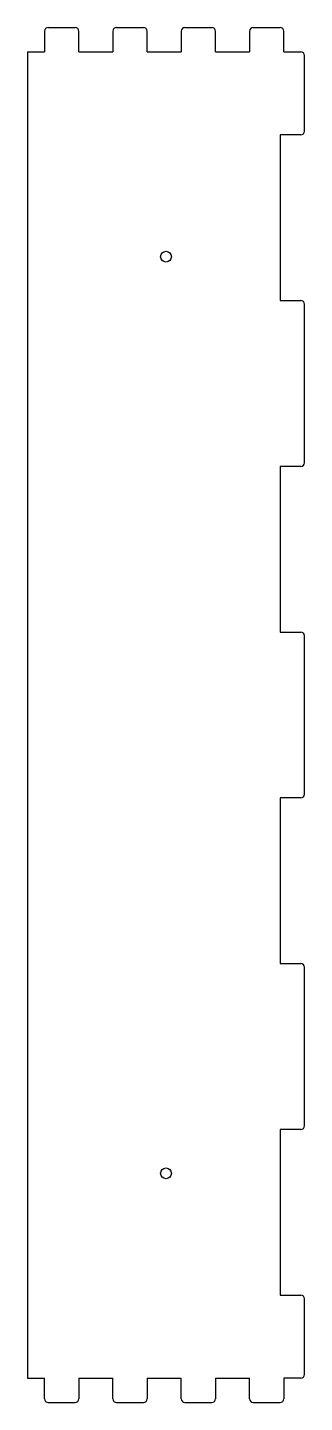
# Model space of a CAD drawing. Header units: millimetres. Extents: x 0 to 154, y 0 to 766.
import ezdxf

# ---------------------------------------------------------------- set-up
doc = ezdxf.new("R2010")
doc.units = ezdxf.units.MM
doc.layers.add('CutProfile', color=7, linetype='CONTINUOUS')

msp = doc.modelspace()

# ---------------------------------------------------------------- linework, layer by layer
at = {"layer": 'CutProfile'}
for p, q in [((11.525, 766), (26.575, 766)), ((49.625, 766), (64.675, 766)), ((87.725, 766), (102.775, 766)), ((125.825, 766), (140.875, 766)), ((9.525, 764), (9.525, 752.4)), ((28.575, 752.4), (28.575, 764)), ((47.625, 764), (47.625, 752.4)), ((66.675, 752.4), (66.675, 764)), ((85.725, 764), (85.725, 752.4)), ((104.775, 752.4), (104.775, 764)), ((123.825, 764), (123.825, 752.4)), ((142.875, 752.4), (142.875, 764)), ((0, 752.4), (9.525, 752.4)), ((0, 752.4), (0, 13.6)), ((28.575, 752.4), (47.625, 752.4)), ((66.675, 752.4), (85.725, 752.4)), ((104.775, 752.4), (123.825, 752.4)), ((142.875, 752.4), (152.4, 752.4)), ((154.4, 708.225), (154.4, 750.4)), ((140.8, 706.225), (140.8, 613.875)), ((152.4, 706.225), (140.8, 706.225)), ((140.8, 613.875), (152.4, 613.875)), ((154.4, 523.525), (154.4, 611.875)), ((140.8, 521.525), (140.8, 429.175)), ((152.4, 521.525), (140.8, 521.525)), ((140.8, 429.175), (152.4, 429.175)), ((154.4, 338.825), (154.4, 427.175)), ((140.8, 336.825), (140.8, 244.475)), ((152.4, 336.825), (140.8, 336.825)), ((140.8, 244.475), (152.4, 244.475)), ((154.4, 154.125), (154.4, 242.475)), ((140.8, 152.125), (140.8, 59.775)), ((152.4, 152.125), (140.8, 152.125)), ((140.8, 59.775), (152.4, 59.775)), ((154.4, 15.6), (154.4, 57.775)), ((0, 13.6), (9.525, 13.6)), ((9.525, 2), (9.525, 13.6)), ((28.575, 13.6), (28.575, 2)), ((28.575, 13.6), (47.625, 13.6)), ((47.625, 2), (47.625, 13.6)), ((66.675, 13.6), (66.675, 2)), ((66.675, 13.6), (85.725, 13.6)), ((85.725, 2), (85.725, 13.6)), ((104.775, 13.6), (104.775, 2)), ((104.775, 13.6), (123.825, 13.6)), ((123.825, 2), (123.825, 13.6)), ((152.4, 13.6), (142.875, 13.6)), ((142.875, 13.6), (142.875, 2)), ((11.525, 0), (26.575, 0)), ((49.625, 0), (64.675, 0)), ((87.725, 0), (102.775, 0)), ((125.825, 0), (140.875, 0))]:
    msp.add_line(p, q, dxfattribs=at)
for centre in [(77.2, 638.333), (77.2, 127.667)]:
    msp.add_circle(centre, 3, dxfattribs=at)
for centre, start, end in [((11.525, 764), 90, 180), ((26.575, 764), 0, 90), ((49.625, 764), 90, 180), ((64.675, 764), 0, 90), ((87.725, 764), 90, 180), ((102.775, 764), 0, 90), ((125.825, 764), 90, 180), ((140.875, 764), 0, 90), ((152.4, 750.4), 0, 90), ((152.4, 708.225), -90, 0), ((152.4, 611.875), 0, 90), ((152.4, 523.525), -90, 0), ((152.4, 427.175), 0, 90), ((152.4, 338.825), -90, 0), ((152.4, 242.475), 0, 90), ((152.4, 154.125), -90, 0), ((152.4, 57.775), 0, 90), ((152.4, 15.6), -90, 0), ((11.525, 2), 180, -90), ((26.575, 2), -90, 0), ((49.625, 2), 180, -90), ((64.675, 2), -90, 0), ((87.725, 2), 180, -90), ((102.775, 2), -90, 0), ((125.825, 2), 180, -90), ((140.875, 2), -90, 0)]:
    msp.add_arc(centre, 2, start, end, dxfattribs=at)

doc.saveas('drawing.dxf')
